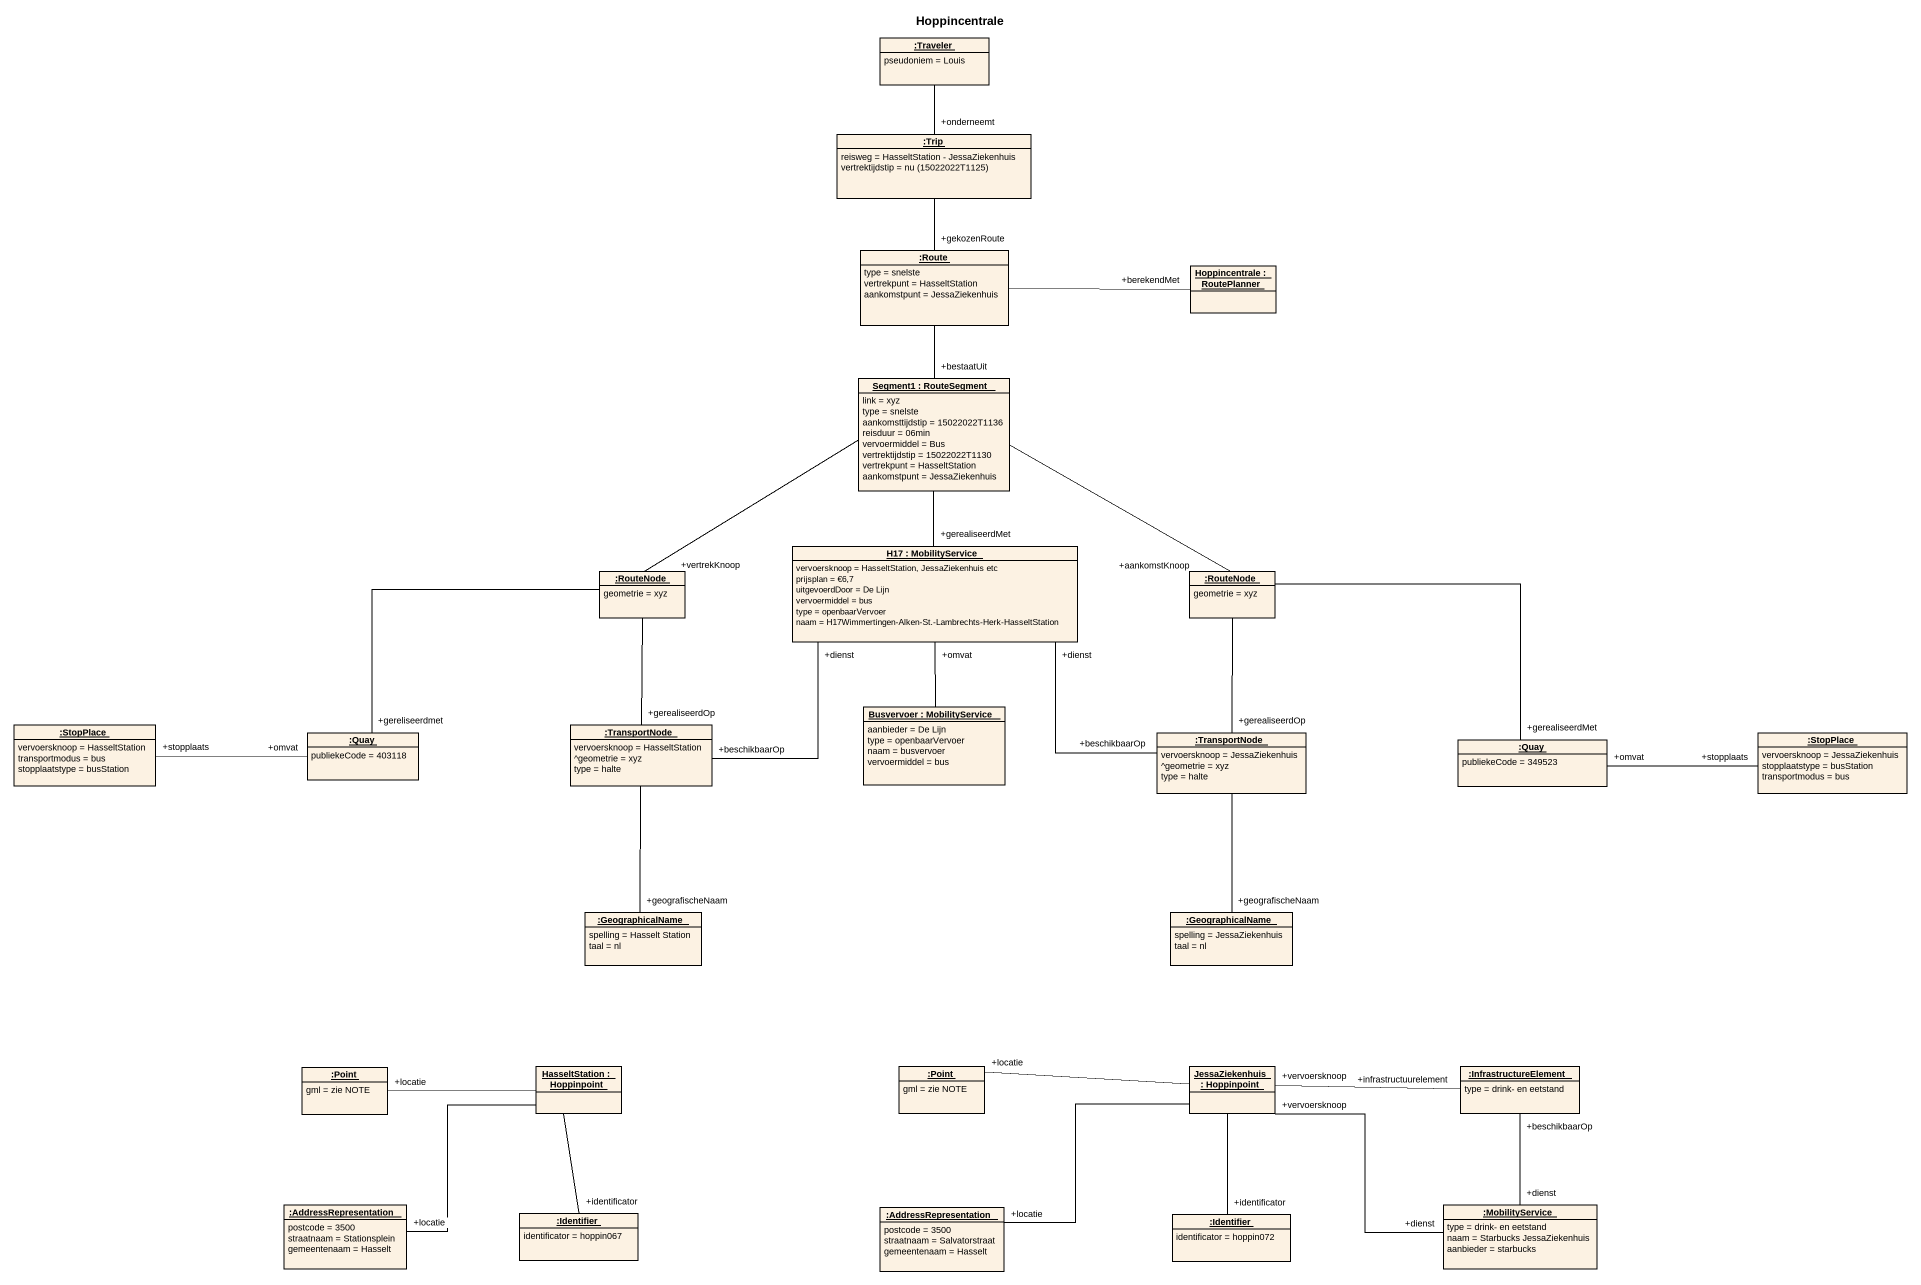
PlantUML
@startuml
title Hoppincentrale
hide circle
hide empty members
object ":Traveler" as Traveler {
  pseudoniem = Louis
}
object ":Trip" as Trip {
  reisweg = HasseltStation - JessaZiekenhuis
  vertrektijdstip = nu (15022022T1125)
}
object ":Route" as Route {
  type = snelste
  vertrekpunt = HasseltStation
  aankomstpunt = JessaZiekenhuis
}
object "Hoppincentrale : RoutePlanner" as Hoppincentrale
object "Segment1 : RouteSegment" as Segment1 {
  link = xyz
  type = snelste
  aankomsttijdstip = 15022022T1136
  reisduur = 06min
  vervoermiddel = Bus
  vertrektijdstip = 15022022T1130
  vertrekpunt = HasseltStation
  aankomstpunt = JessaZiekenhuis
}
object ":RouteNode" as RouteNode {
  geometrie = xyz
}
object "H17 : MobilityService" as H17 {
  vervoersknoop = HasseltStation, JessaZiekenhuis etc
  prijsplan = €6,7
  uitgevoerdDoor = De Lijn
  vervoermiddel = bus
  type = openbaarVervoer
  naam = H17Wimmertingen-Alken-St.-Lambrechts-Herk-HasseltStation
}
object ":RouteNode" as RouteNode_2 {
  geometrie = xyz
}
object ":StopPlace" as StopPlace {
  vervoersknoop = HasseltStation
  transportmodus = bus
  stopplaatstype = busStation
}
object ":TransportNode" as TransportNode {
  vervoersknoop = HasseltStation
  ^geometrie = xyz
  type = halte
}
object "Busvervoer : MobilityService" as Busvervoer {
  aanbieder = De Lijn
  type = openbaarVervoer
  naam = busvervoer
  vervoermiddel = bus
}
object ":Quay" as Quay {
  publiekeCode = 403118
}
object ":TransportNode" as TransportNode_2 {
  vervoersknoop = JessaZiekenhuis
  ^geometrie = xyz
  type = halte
}
object ":Quay" as Quay_2 {
  publiekeCode = 349523
}
object ":StopPlace" as StopPlace_2 {
  vervoersknoop = JessaZiekenhuis
  stopplaatstype = busStation
  transportmodus = bus
}
object ":GeographicalName" as GeographicalName {
  spelling = Hasselt Station
  taal = nl
}
object ":GeographicalName" as GeographicalName_2 {
  spelling = JessaZiekenhuis
  taal = nl
}
object ":Point" as Point {
  gml = zie NOTE
}
object "HasseltStation : Hoppinpoint" as HasseltStation
object ":Point" as Point_2 {
  gml = zie NOTE
}
object "JessaZiekenhuis : Hoppinpoint" as JessaZiekenhuis
object ":InfrastructureElement" as InfrastructureElement {
  type = drink- en eetstand
}
object ":AddressRepresentation" as AddressRepresentation {
  postcode = 3500
  straatnaam = Stationsplein
  gemeentenaam = Hasselt
}
object ":Identifier" as Identifier {
  identificator = hoppin067
}
object ":AddressRepresentation" as AddressRepresentation_2 {
  postcode = 3500
  straatnaam = Salvatorstraat
  gemeentenaam = Hasselt
}
object ":Identifier" as Identifier_2 {
  identificator = hoppin072
}
object ":MobilityService" as MobilityService {
  type = drink- en eetstand
  naam = Starbucks JessaZiekenhuis
  aanbieder = starbucks
}
Traveler -- "+onderneemt" Trip
Trip -- "+gekozenRoute" Route
Route -right- "+berekendMet" Hoppincentrale
Route -- "+bestaatUit" Segment1
Segment1 -left- "+vertrekKnoop" RouteNode
Segment1 -right- "+aankomstKnoop" RouteNode_2
RouteNode -- "+gerealiseerdOp" TransportNode
RouteNode -left- "+gereliseerdmet" Quay
H17 "+gerealiseerdMet" -up- Segment1
H17 "+dienst" -left- "+beschikbaarOp" TransportNode
H17 "+dienst" -right- "+beschikbaarOp" TransportNode_2
RouteNode_2 -- "+gerealiseerdOp" TransportNode_2
RouteNode_2 -right- "+gerealiseerdMet" Quay_2
StopPlace "+stopplaats" -right- "+omvat" Quay
TransportNode -- "+geografischeNaam" GeographicalName
Busvervoer -up- "+omvat" H17
TransportNode_2 -- "+geografischeNaam" GeographicalName_2
Quay_2 "+omvat" -right- "+stopplaats" StopPlace_2
HasseltStation -left- "+locatie" Point
HasseltStation -- "+locatie" AddressRepresentation
HasseltStation -- "+identificator" Identifier
Point_2 "+locatie" -right- JessaZiekenhuis
JessaZiekenhuis "+vervoersknoop" -right- "+infrastructuurelement" InfrastructureElement
JessaZiekenhuis -left- "+locatie" AddressRepresentation_2
JessaZiekenhuis -- "+identificator" Identifier_2
JessaZiekenhuis "+vervoersknoop" -right- "+dienst" MobilityService
MobilityService "+dienst" -up- "+beschikbaarOp" InfrastructureElement
@enduml
